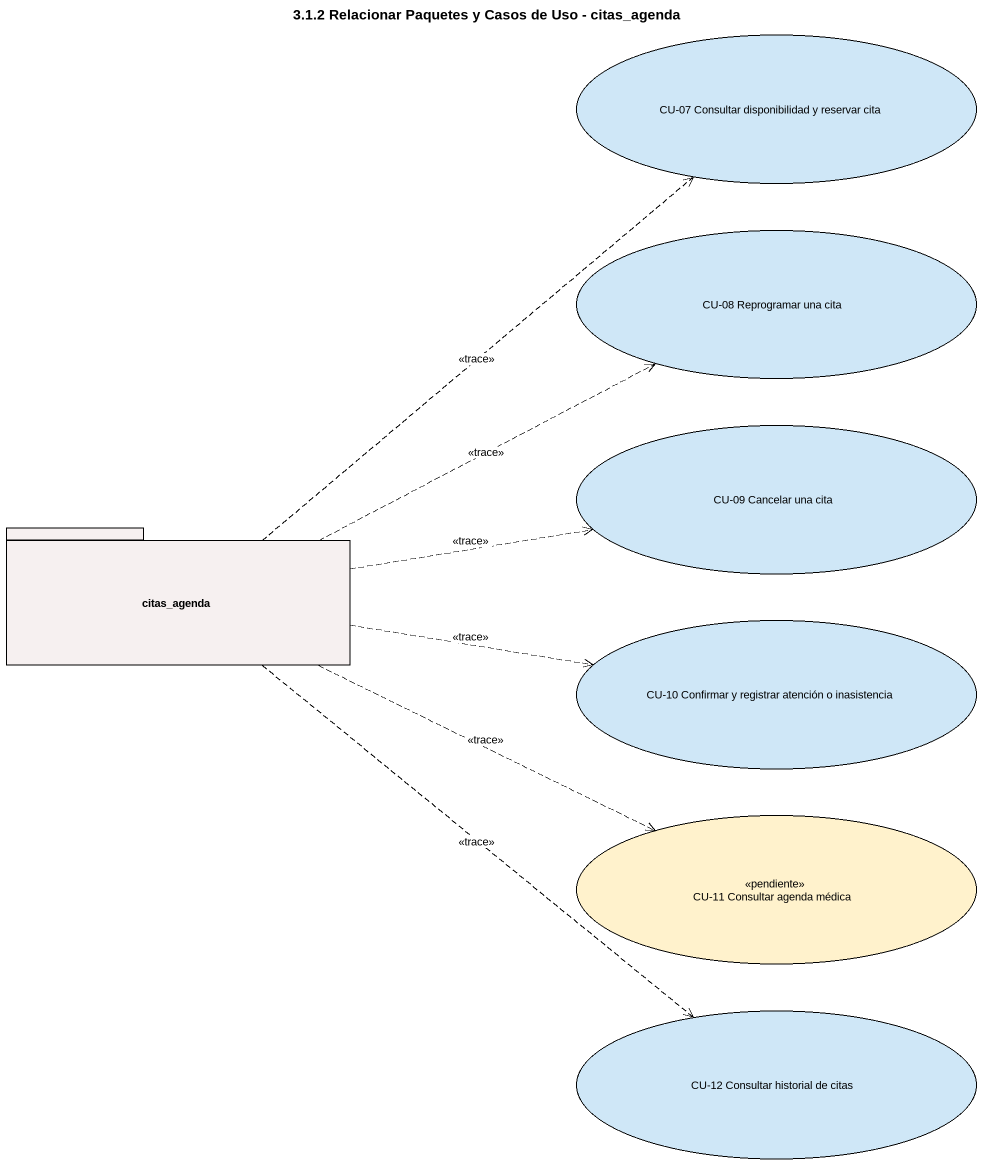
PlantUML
@startuml
title 3.1.2 Relacionar Paquetes y Casos de Uso - citas_agenda
usecase "CU-07 Consultar disponibilidad y reservar cita" as CU_07_Consultar #CFE7F7
usecase "CU-08 Reprogramar una cita" as CU_08_Reprogramar_una_cita #CFE7F7
usecase "CU-09 Cancelar una cita" as CU_09_Cancelar_una_cita #CFE7F7
package citas_agenda #F6F0F0 {
}
usecase "CU-10 Confirmar y registrar atención o inasistencia" as CU_10_Confirmar_y_registrar #CFE7F7
usecase "CU-11 Consultar agenda médica" as CU_11_Consultar_agenda <<pendiente>> #FFF2CC
usecase "CU-12 Consultar historial de citas" as CU_12_Consultar_historial #CFE7F7
citas_agenda .up.> CU_07_Consultar : <<trace>>
citas_agenda .right.> CU_08_Reprogramar_una_cita : <<trace>>
citas_agenda .right.> CU_09_Cancelar_una_cita : <<trace>>
citas_agenda .right.> CU_10_Confirmar_y_registrar : <<trace>>
citas_agenda .right.> CU_11_Consultar_agenda : <<trace>>
citas_agenda ..> CU_12_Consultar_historial : <<trace>>
@enduml
